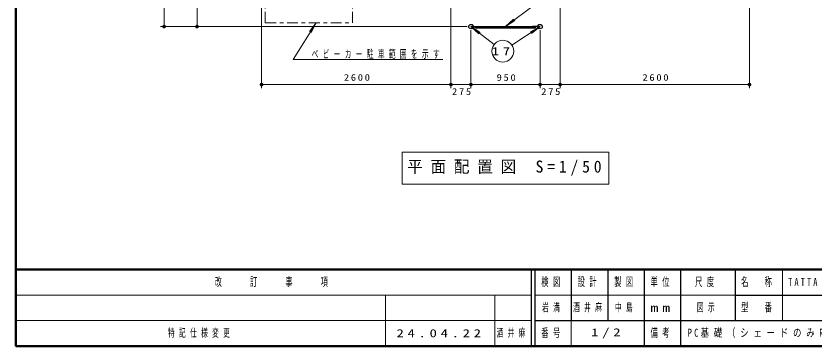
# Model space of a CAD drawing. Units: millimetres on the paper, scale 1:50. Extents: x -385 to 0, y -297 to 267.
# Drawn here: x -385 to -165.8, y 0 to 90.6 of the extents above; entities that cross this region are included whole.
import ezdxf

# ---------------------------------------------------------------- set-up
doc = ezdxf.new("R2010")
doc.units = ezdxf.units.MM
doc.linetypes.add('USER2', pattern=[6, 3, -1, 1, -1])
doc.linetypes.add('USER3', pattern=[8, 3, -1, 1, -1, 1, -1])
doc.layers.add('LY_1', color=7, linetype='Continuous', lineweight=25)
doc.styles.add('ＭＳ ゴシック', font='')
doc.styles.get('ＭＳ ゴシック').set_extended_font_data('MS Gothic')

# ---------------------------------------------------------------- blocks, each defined once
blk = doc.blocks.new('filled_dot')
at = {"color": 0, "linetype": 'Continuous', "lineweight": -2, "const_width": 1.25}
blk.add_lwpolyline([(-0.625, 0, 1), (0.625, 0, 1)], format="xyb", close=True, dxfattribs=at)

msp = doc.modelspace()

# ---------------------------------------------------------------- linework, layer by layer
at = {"layer": 'LY_1', "lineweight": 50}
for p, q in [((-385, 267), (-385, 0)), ((-385, 21), (0, 21)), ((-385, 0), (0, 0))]:
    msp.add_line(p, q, dxfattribs=at)
at = {"layer": 'LY_1', "lineweight": 13}
for p, q in [((-344.309, 87.706), (-344.309, 227.706)), ((-335.277, 87.706), (-335.277, 107.706)), ((-317.557, 106.706), (-317.557, 70.782)), ((-265.557, 106.706), (-265.557, 70.782)), ((-235.557, 106.706), (-235.557, 70.782)), ((-183.557, 106.706), (-183.557, 70.782)), ((-242.272, 93.982), (-250.557, 87.754)), ((-336.277, 87.706), (-345.309, 87.706)), ((-261.057, 87.706), (-336.277, 87.706)), ((-308.865, 78.663), (-302.54, 88.706)), ((-302.54, 88.706), (-304.354, 86.316)), ((-302.54, 88.706), (-303.912, 86.037)), ((-260.057, 87.706), (-257.851, 85.672)), ((-260.057, 87.706), (-257.532, 86.086)), ((-253.687, 82.787), (-260.057, 87.706)), ((-250.557, 87.754), (-248.325, 89.758)), ((-250.557, 87.754), (-248.011, 89.34)), ((-248.807, 82.603), (-241.057, 87.706)), ((-241.057, 87.706), (-243.697, 86.281)), ((-241.057, 87.706), (-243.409, 85.844)), ((-260.057, 86.706), (-260.057, 70.782)), ((-241.057, 86.706), (-241.057, 70.782)), ((-308.865, 78.663), (-267.809, 78.663)), ((-265.557, 71.782), (-317.557, 71.782)), ((-260.057, 71.782), (-265.557, 71.782)), ((-241.057, 71.782), (-260.057, 71.782)), ((-235.557, 71.782), (-241.057, 71.782)), ((-183.557, 71.782), (-235.557, 71.782)), ((-278.957, 53.264), (-278.957, 44.464)), ((-222.157, 53.264), (-278.957, 53.264)), ((-222.157, 44.464), (-222.157, 53.264)), ((-278.957, 44.464), (-222.157, 44.464)), ((-174.5, 21), (-174.5, 7)), ((-385, 14), (-243.5, 14)), ((-283.5, 14), (-283.5, 0)), ((-253.5, 14), (-253.5, 0)), ((-242.5, 14), (-187.5, 14)), ((-385, 7), (-243.5, 7)), ((-232.5, 7), (-232.5, 0))]:
    msp.add_line(p, q, dxfattribs=at)
at = {"layer": 'LY_1', "linetype": 'USER3', "lineweight": 13}
for p, q in [((-316.557, 88.706), (-316.557, 126.706)), ((-292.557, 88.706), (-292.557, 126.706))]:
    msp.add_line(p, q, dxfattribs=at)
at = {"layer": 'LY_1', "linetype": 'USER2', "lineweight": 13}
for p, q in [((-316.557, 88.706), (-292.557, 88.706)), ((-260.057, 87.706), (-241.057, 87.706))]:
    msp.add_line(p, q, dxfattribs=at)
at = {"layer": 'LY_1'}
for p, q in [((-259.746, 88.224), (-259.714, 88.28)), ((-259.391, 87.674), (-257.957, 87.674)), ((-259.388, 87.738), (-257.957, 87.738)), ((-258.807, 87.754), (-242.307, 87.754)), ((-258.807, 87.374), (-258.807, 87.754)), ((-257.957, 87.738), (-257.957, 87.674)), ((-241.726, 87.738), (-243.157, 87.738)), ((-243.157, 87.738), (-243.157, 87.674)), ((-241.723, 87.674), (-243.157, 87.674)), ((-242.307, 87.374), (-242.307, 87.754)), ((-241.368, 88.224), (-241.4, 88.28)), ((-259.746, 87.187), (-259.714, 87.131)), ((-258.807, 87.374), (-242.307, 87.374)), ((-241.368, 87.187), (-241.4, 87.131)), ((-243.5, 21), (-243.5, 0)), ((-242.5, 21), (-242.5, 0)), ((-232.5, 21), (-232.5, 7)), ((-222.5, 21), (-222.5, 7)), ((-212.5, 21), (-212.5, 0)), ((-202.5, 21), (-202.5, 7)), ((-187.5, 21), (-187.5, 7)), ((-187.5, 14), (-70, 14)), ((-242.5, 7), (0, 7)), ((-202.5, 7), (-202.5, 0))]:
    msp.add_line(p, q, dxfattribs=at)
for centre in [(-260.057, 87.706), (-241.057, 87.706)]:
    msp.add_circle(centre, 0.605, dxfattribs=at)
at = {"layer": 'LY_1', "lineweight": 13}
msp.add_circle((-251.313, 80.954), 3, dxfattribs=at)
at = {"layer": 'LY_1'}
for centre, start, end in [((-260.057, 87.706), 300.85647, 59.14353), ((-241.057, 87.706), 120.85647, 239.14353)]:
    msp.add_arc(centre, 0.669, start, end, dxfattribs=at)

# ---------------------------------------------------------------- block references
at = {"layer": 'LY_1', "lineweight": 13, "xscale": 0.4, "yscale": 0.4}
for p, rotation in [((-344.309, 87.706), 90), ((-335.277, 87.706), 90), ((-265.557, 71.782), 180), ((-260.057, 71.782), 180), ((-241.057, 71.782), 180), ((-235.557, 71.782), 180), ((-183.557, 71.782), 180)]:
    msp.add_blockref('filled_dot', p, dxfattribs=dict(at, rotation=rotation))
for p in [(-317.557, 71.782), (-265.557, 71.782), (-260.057, 71.782), (-241.057, 71.782), (-235.557, 71.782)]:
    msp.add_blockref('filled_dot', p, dxfattribs=at)

# ---------------------------------------------------------------- texts
at = {"layer": 'LY_1', "style": 'ＭＳ ゴシック'}
for s, insert, char_height, attachment_point in [('\\T1.64;\\W0.6;ベビーカー駐車範囲を示す', (-303.809, 78.813), 2.199, 7), ('\\T1.5;\\W1.35;17', (-251.313, 80.954), 2.199, 5), ('\\T1.33;\\W1.15;2600', (-291.129, 72.782), 1.833, 8), ('\\T1.33;\\W1.15;950', (-250.142, 72.782), 1.833, 8), ('\\T1.33;\\W1.15;2600', (-209.129, 72.782), 1.833, 8), ('\\T1.33;\\W1.15;275', (-262.39, 70.782), 1.833, 2), ('\\T1.33;\\W1.15;275', (-237.89, 70.782), 1.833, 2), ('\\T1.5;\\W0.95;平面配置図\\~S=1/50', (-277.557, 48.864), 3.299, 4), ('\\T1.64;\\W0.6;改\u3000\u3000訂\u3000\u3000事\u3000\u3000項', (-314.25, 17.5), 2.346, 5), ('\\T1.64;\\W0.6;検図', (-237.5, 17.5), 2.346, 5), ('\\T1.64;\\W0.6;設計', (-227.5, 17.5), 2.346, 5), ('\\T1.64;\\W0.6;製図', (-217.5, 17.5), 2.346, 5), ('\\T1.64;\\W0.6;単位', (-207.5, 17.5), 2.346, 5), ('\\T1.64;\\W0.6;尺度', (-195.25, 17.5), 2.346, 5), ('\\T1.64;\\W0.6;名\u3000称', (-181, 17.5), 2.346, 5), ('\\T1.54;\\W0.65;TATTA\u3000おままごとセット', (-154.75, 17.5), 2.199, 5), ('\\T1.64;\\W0.6;岩満', (-237.5, 10.5), 2.199, 5), ('\\T1.64;\\W0.6;酒井麻', (-232, 10.5), 2.199, 4), ('\\T1.64;\\W0.6;中島', (-217.5, 10.5), 2.199, 5), ('\\T1.5;\\W1.35;mm', (-207.5, 10.5), 2.346, 5), ('\\T1.64;\\W0.6;図示', (-198, 10.5), 2.199, 4), ('\\T1.64;\\W0.6;型\u3000番', (-181, 10.5), 2.346, 5), ('\\T1.64;\\W0.6;特記仕様変更', (-343.25, 3.5), 2.199, 4), ('\\T1.5;\\W1.35;24.04.22', (-280.5, 3.5), 2.199, 4), ('\\T1.64;\\W0.6;酒井麻', (-253, 3.5), 2.199, 4), ('\\T1.64;\\W0.6;番号', (-237.5, 3.5), 2.346, 5), ('\\T1.5;\\W1.35;1/2', (-222.5, 3.5), 2.199, 5), ('\\T1.64;\\W0.6;備考', (-207.5, 3.5), 2.346, 5), ('\\T1.57;\\W0.75;PC基礎（シェードのみRC基礎）', (-200.5, 3.5), 2.199, 4)]:
    msp.add_mtext(s, dxfattribs=dict(at, insert=insert, char_height=char_height, attachment_point=attachment_point))

doc.saveas('drawing.dxf')
